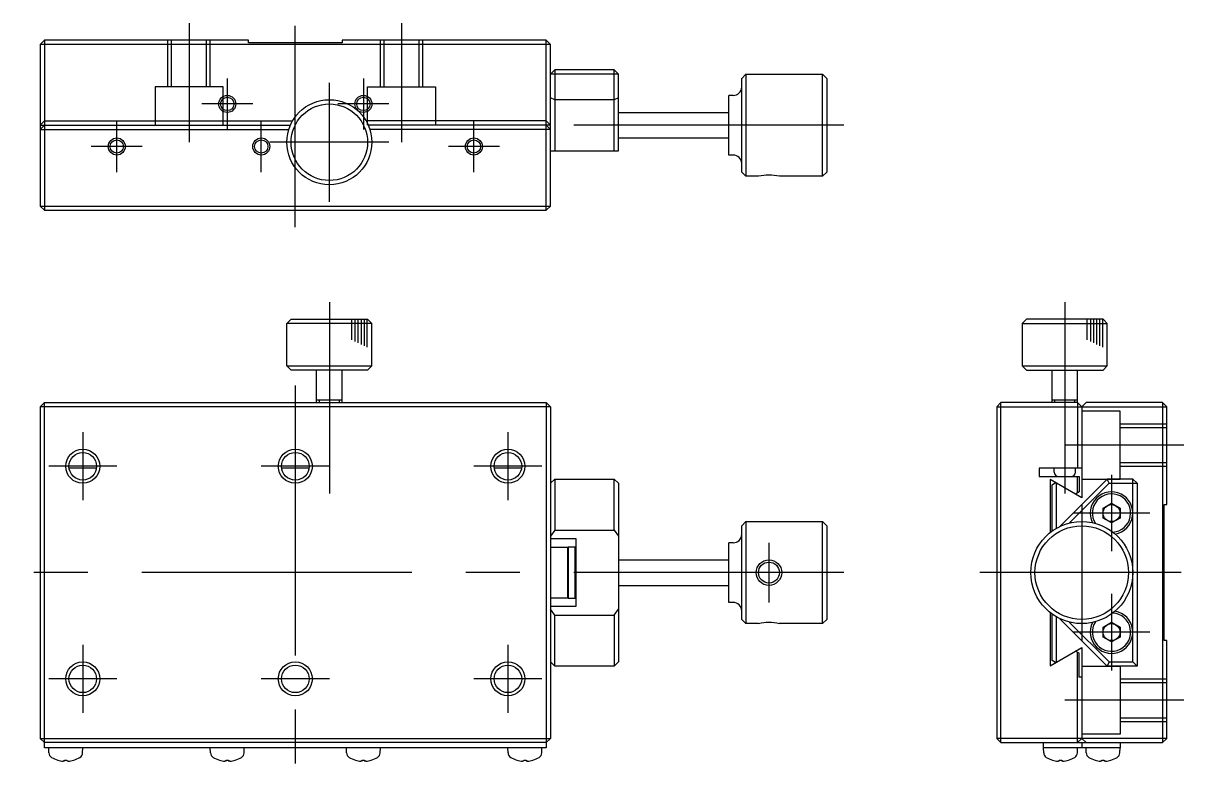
# Model space of a CAD drawing. Extents: x 1 to 214, y -1 to 198.
# Drawn here: x 77.8 to 214.2, y 110.6 to 197.8 of the extents above; entities that cross this region are included whole.
import ezdxf

# ---------------------------------------------------------------- set-up
doc = ezdxf.new("R2010")
doc.units = 0
doc.linetypes.add('CENTER', pattern=[50.8, 31.75, -6.35, 6.35, -6.35])
doc.linetypes.add('DASHED', pattern=[19.05, 12.7, -6.35])
doc.layers.get('0').update_dxf_attribs({"linetype": 'CONTINUOUS'})
doc.layers.add('CENTER', color=1, linetype='CENTER')

msp = doc.modelspace()

# ---------------------------------------------------------------- linework, layer by layer
at = {"color": 7, "linetype": 'CONTINUOUS'}
for p, q in [((80.26, 195.85), (79.76, 195.35)), ((79.76, 195.35), (79.76, 176.35)), ((139.76, 195.35), (79.76, 195.35)), ((104.26, 195.85), (80.26, 195.85)), ((80.26, 195.85), (80.26, 175.85)), ((104.26, 195.55), (104.26, 195.85)), ((115.26, 195.55), (104.26, 195.55)), ((139.26, 195.85), (115.26, 195.85)), ((115.26, 195.85), (115.26, 195.55)), ((139.76, 195.35), (139.26, 195.85)), ((139.26, 175.85), (139.26, 195.85)), ((139.76, 176.35), (139.76, 195.35)), ((140.26, 192.35), (139.76, 191.85)), ((147.76, 191.85), (139.76, 191.85)), ((147.26, 192.35), (140.26, 192.35)), ((140.26, 192.35), (140.26, 182.85)), ((147.76, 191.85), (147.26, 192.35)), ((147.26, 182.85), (147.26, 192.35)), ((147.76, 182.85), (147.76, 191.85)), ((162.26, 191.35), (162.76, 191.85)), ((162.26, 180.35), (162.26, 191.35)), ((162.76, 191.85), (171.76, 191.85)), ((162.76, 191.85), (162.76, 179.85)), ((171.76, 191.85), (172.26, 191.35)), ((171.76, 179.85), (171.76, 191.85)), ((172.26, 191.35), (172.26, 180.35)), ((140.26, 188.85), (139.76, 189.06)), ((147.26, 188.85), (140.26, 188.85)), ((147.76, 189.06), (147.26, 188.85)), ((160.76, 182.35), (160.76, 189.35)), ((161.26, 189.35), (160.76, 189.35)), ((147.76, 187.35), (160.76, 187.35)), ((79.76, 185.85), (80.26, 186.35)), ((79.76, 185.35), (80.26, 185.85)), ((79.76, 185.85), (109.17, 185.85)), ((80.26, 186.35), (109.43, 186.35)), ((139.26, 186.35), (118.09, 186.35)), ((139.76, 185.85), (118.34, 185.85)), ((139.76, 185.85), (139.26, 186.35)), ((139.76, 185.35), (139.26, 185.85)), ((79.76, 185.35), (108.99, 185.35)), ((139.76, 185.35), (118.53, 185.35)), ((147.76, 184.35), (160.76, 184.35)), ((139.76, 182.85), (147.76, 182.85)), ((161.26, 182.35), (160.76, 182.35)), ((162.76, 179.85), (162.26, 180.35)), ((172.26, 180.35), (171.76, 179.85)), ((164.23, 179.85), (162.76, 179.85)), ((171.76, 179.85), (166.69, 179.85)), ((79.76, 176.35), (80.26, 175.85)), ((79.76, 176.35), (139.76, 176.35)), ((139.26, 175.85), (139.76, 176.35)), ((80.26, 175.85), (139.26, 175.85)), ((109.26, 163.04), (108.76, 162.54)), ((118.76, 162.54), (108.76, 162.54)), ((108.76, 157.54), (108.76, 162.54)), ((109.26, 163.04), (118.26, 163.04)), ((118.26, 163.04), (118.76, 162.54)), ((118.76, 157.54), (118.76, 162.54)), ((195.75, 163.04), (195.25, 162.54)), ((195.25, 162.54), (195.25, 157.54)), ((195.25, 162.54), (205.25, 162.54)), ((204.75, 163.04), (195.75, 163.04)), ((205.25, 162.54), (204.75, 163.04)), ((205.25, 157.54), (205.25, 162.54)), ((108.76, 157.54), (118.76, 157.54)), ((109.26, 157.04), (108.76, 157.54)), ((118.26, 157.04), (109.26, 157.04)), ((112.26, 153.24), (112.26, 157.04)), ((115.26, 153.24), (115.26, 157.04)), ((118.26, 157.04), (118.76, 157.54)), ((195.25, 157.54), (195.75, 157.04)), ((195.25, 157.54), (205.25, 157.54)), ((195.75, 157.04), (204.75, 157.04)), ((198.75, 153.24), (198.75, 157.04)), ((201.75, 153.24), (201.75, 157.04)), ((204.75, 157.04), (205.25, 157.54)), ((79.76, 152.74), (80.26, 153.24)), ((80.26, 153.24), (139.26, 153.24)), ((80.26, 112.64), (80.26, 153.24)), ((112.26, 153.54), (115.26, 153.54)), ((139.26, 153.24), (139.76, 152.74)), ((139.26, 153.24), (139.26, 112.64)), ((192.75, 153.24), (192.25, 152.74)), ((201.75, 153.24), (192.75, 153.24)), ((192.75, 113.24), (192.75, 153.24)), ((198.75, 153.54), (201.75, 153.54)), ((202.25, 152.74), (201.75, 153.24)), ((201.75, 153.24), (201.75, 145.54)), ((202.75, 153.24), (202.25, 152.74)), ((211.75, 153.24), (202.75, 153.24)), ((212.25, 152.74), (211.75, 153.24)), ((211.75, 153.24), (211.75, 113.24)), ((139.76, 152.74), (79.76, 152.74)), ((79.76, 152.74), (79.76, 113.74)), ((139.76, 152.74), (139.76, 113.74)), ((192.25, 152.74), (192.25, 113.74)), ((192.25, 152.74), (212.25, 152.74)), ((202.25, 152.74), (202.25, 142.05)), ((212.25, 141.24), (212.25, 152.74)), ((86.37, 145.54), (83.15, 145.54)), ((111.37, 145.54), (108.15, 145.54)), ((136.37, 145.54), (133.15, 145.54)), ((202.25, 145.54), (197.25, 145.54)), ((197.25, 145.54), (197.25, 144.54)), ((199, 145.04), (199, 145.54)), ((201.5, 145.04), (201.5, 145.54)), ((139.76, 143.74), (140.26, 144.24)), ((139.76, 143.74), (140.26, 144.24)), ((140.26, 144.24), (147.26, 144.24)), ((140.26, 144.24), (140.26, 138.24)), ((147.26, 144.24), (147.76, 143.74)), ((147.26, 138.24), (147.26, 144.24)), ((147.76, 143.74), (147.76, 122.74)), ((197.25, 144.54), (201.95, 144.54)), ((202.25, 142.05), (198.55, 144.19)), ((198.55, 144.19), (198.55, 137.96)), ((198.75, 143.57), (199.18, 143.82)), ((198.75, 138.11), (198.75, 143.57)), ((199.25, 143.78), (199.25, 138.43)), ((205.25, 144.24), (199.66, 138.65)), ((200.77, 139.05), (205.46, 143.74)), ((201.75, 142.61), (201.75, 144.54)), ((201.95, 144.54), (201.95, 142.72)), ((205.46, 143.74), (205.25, 144.24)), ((208.25, 144.24), (205.25, 144.24)), ((205.46, 143.74), (208.75, 143.74)), ((208.25, 122.74), (208.25, 144.24)), ((208.25, 144.24), (208.75, 143.74)), ((208.75, 143.74), (208.75, 122.24)), ((201.95, 142.72), (201.52, 142.47)), ((204.75, 140.81), (205.75, 141.39)), ((204.75, 139.66), (204.75, 140.81)), ((205.75, 141.39), (206.75, 140.81)), ((206.75, 140.81), (206.75, 139.66)), ((211.95, 125.24), (211.95, 141.24)), ((211.95, 141.24), (212.25, 141.24)), ((162.26, 138.74), (162.76, 139.24)), ((162.76, 139.24), (171.76, 139.24)), ((162.76, 139.24), (162.76, 127.24)), ((171.76, 139.24), (172.26, 138.74)), ((171.76, 127.24), (171.76, 139.24)), ((205.75, 139.08), (204.75, 139.66)), ((206.75, 139.66), (205.75, 139.08)), ((140.26, 138.24), (139.76, 137.53)), ((140.26, 138.24), (147.26, 138.24)), ((147.26, 138.24), (147.76, 137.53)), ((162.26, 127.74), (162.26, 138.74)), ((172.26, 138.74), (172.26, 127.74)), ((139.76, 137.24), (142.76, 137.24)), ((142.76, 137.24), (142.76, 129.24)), ((160.76, 129.74), (160.76, 136.74)), ((161.26, 136.74), (160.76, 136.74)), ((139.76, 136.24), (141.76, 136.24)), ((141.76, 136.24), (141.76, 130.24)), ((141.86, 136.24), (141.76, 136.14)), ((142.66, 136.24), (141.86, 136.24)), ((141.86, 136.24), (141.86, 130.24)), ((142.66, 130.24), (142.66, 136.24)), ((142.66, 136.24), (142.76, 136.14)), ((147.76, 134.74), (160.76, 134.74)), ((147.76, 131.74), (160.76, 131.74)), ((141.76, 130.24), (139.76, 130.24)), ((141.76, 130.34), (141.86, 130.24)), ((141.86, 130.24), (142.66, 130.24)), ((142.66, 130.24), (142.76, 130.34)), ((161.26, 129.74), (160.76, 129.74)), ((142.76, 129.24), (139.76, 129.24)), ((140.26, 128.24), (139.76, 128.94)), ((147.26, 128.24), (147.76, 128.94)), ((198.55, 128.51), (198.55, 122.29)), ((198.75, 122.9), (198.75, 128.36)), ((140.26, 122.24), (140.26, 128.24)), ((140.26, 128.24), (147.26, 128.24)), ((147.26, 128.24), (147.26, 122.24)), ((162.76, 127.24), (162.26, 127.74)), ((164.23, 127.24), (162.76, 127.24)), ((171.76, 127.24), (166.69, 127.24)), ((172.26, 127.74), (171.76, 127.24)), ((199.25, 128.04), (199.25, 122.69)), ((205.25, 122.24), (199.66, 127.82)), ((200.77, 127.42), (205.46, 122.74)), ((204.75, 126.81), (205.75, 127.39)), ((205.75, 127.39), (206.75, 126.81)), ((204.75, 125.66), (204.75, 126.81)), ((205.75, 125.08), (204.75, 125.66)), ((206.75, 125.66), (205.75, 125.08)), ((206.75, 126.81), (206.75, 125.66)), ((198.55, 122.29), (202.25, 124.42)), ((202.25, 124.42), (202.25, 113.74)), ((212.25, 125.24), (211.95, 125.24)), ((212.25, 113.74), (212.25, 125.24)), ((199.18, 122.65), (198.75, 122.9)), ((201.95, 123.75), (201.52, 124)), ((201.75, 113.24), (201.75, 123.86)), ((201.95, 120.94), (201.95, 123.75)), ((140.26, 122.24), (139.76, 122.74)), ((140.26, 122.24), (139.76, 122.74)), ((147.26, 122.24), (140.26, 122.24)), ((147.76, 122.74), (147.26, 122.24)), ((205.46, 122.74), (205.25, 122.24)), ((208.75, 122.24), (205.25, 122.24)), ((205.46, 122.74), (208.25, 122.74)), ((208.25, 122.74), (208.75, 122.24)), ((202.25, 120.94), (201.95, 120.94)), ((79.76, 113.74), (80.26, 113.24)), ((79.76, 113.74), (139.76, 113.74)), ((139.76, 113.74), (139.26, 113.24)), ((192.25, 113.74), (192.75, 113.24)), ((212.25, 113.74), (192.25, 113.74)), ((202.25, 113.74), (201.75, 113.24)), ((202.25, 113.74), (202.75, 113.24)), ((211.75, 113.24), (212.25, 113.74)), ((139.26, 113.24), (80.26, 113.24)), ((139.26, 112.64), (80.26, 112.64)), ((80.78, 112.03), (80.76, 112.64)), ((84.74, 112.03), (84.76, 112.64)), ((99.78, 112.03), (99.76, 112.64)), ((103.74, 112.03), (103.76, 112.64)), ((115.78, 112.03), (115.76, 112.64)), ((119.74, 112.03), (119.76, 112.64)), ((134.78, 112.03), (134.76, 112.64)), ((138.74, 112.03), (138.76, 112.64)), ((192.75, 113.24), (211.75, 113.24)), ((197.75, 112.64), (197.75, 113.24)), ((197.77, 112.03), (197.75, 112.64)), ((206.75, 112.64), (197.75, 112.64)), ((201.73, 112.03), (201.75, 112.64)), ((202.25, 113.24), (202.25, 112.64)), ((202.77, 112.03), (202.75, 112.64)), ((206.73, 112.03), (206.75, 112.64)), ((206.75, 113.24), (206.75, 112.64)), ((81.84, 111.17), (81.84, 111.17)), ((82.49, 111.05), (82.47, 111.05)), ((82.52, 111.05), (82.49, 111.05)), ((82.53, 111.05), (82.52, 111.05)), ((82.54, 111.05), (82.53, 111.05)), ((82.55, 111.05), (82.54, 111.05)), ((82.56, 111.05), (82.55, 111.05)), ((82.57, 111.05), (82.56, 111.05)), ((82.56, 111.05), (82.56, 111.05)), ((82.58, 111.05), (82.57, 111.05)), ((82.59, 111.05), (82.58, 111.05)), ((82.58, 111.05), (82.58, 111.05)), ((82.59, 111.05), (82.59, 111.05)), ((82.59, 111.05), (82.59, 111.05)), ((82.59, 111.05), (82.59, 111.05)), ((82.62, 111.17), (82.9, 111.17)), ((82.93, 111.05), (82.92, 111.05)), ((82.92, 111.05), (82.92, 111.05)), ((82.92, 111.05), (82.92, 111.05)), ((82.94, 111.05), (82.93, 111.05)), ((82.93, 111.05), (82.93, 111.05)), ((82.95, 111.05), (82.94, 111.05)), ((82.94, 111.05), (82.94, 111.05)), ((82.96, 111.05), (82.95, 111.05)), ((82.97, 111.05), (82.96, 111.05)), ((82.98, 111.05), (82.97, 111.05)), ((82.99, 111.05), (82.98, 111.05)), ((83, 111.05), (82.99, 111.05)), ((83.05, 111.05), (83, 111.05)), ((83.67, 111.17), (83.68, 111.17)), ((100.84, 111.17), (100.84, 111.17)), ((101.49, 111.05), (101.47, 111.05)), ((101.52, 111.05), (101.49, 111.05)), ((101.53, 111.05), (101.52, 111.05)), ((101.54, 111.05), (101.53, 111.05)), ((101.55, 111.05), (101.54, 111.05)), ((101.56, 111.05), (101.55, 111.05)), ((101.57, 111.05), (101.56, 111.05)), ((101.56, 111.05), (101.56, 111.05)), ((101.58, 111.05), (101.57, 111.05)), ((101.59, 111.05), (101.58, 111.05)), ((101.58, 111.05), (101.58, 111.05)), ((101.59, 111.05), (101.59, 111.05)), ((101.59, 111.05), (101.59, 111.05)), ((101.59, 111.05), (101.59, 111.05)), ((101.62, 111.17), (101.9, 111.17)), ((101.93, 111.05), (101.92, 111.05)), ((101.92, 111.05), (101.92, 111.05)), ((101.92, 111.05), (101.92, 111.05)), ((101.94, 111.05), (101.93, 111.05)), ((101.93, 111.05), (101.93, 111.05)), ((101.95, 111.05), (101.94, 111.05)), ((101.94, 111.05), (101.94, 111.05)), ((101.96, 111.05), (101.95, 111.05)), ((101.97, 111.05), (101.96, 111.05)), ((101.98, 111.05), (101.97, 111.05)), ((101.99, 111.05), (101.98, 111.05)), ((102, 111.05), (101.99, 111.05)), ((102.05, 111.05), (102, 111.05)), ((102.67, 111.17), (102.68, 111.17)), ((116.84, 111.17), (116.84, 111.17)), ((117.49, 111.05), (117.47, 111.05)), ((117.52, 111.05), (117.49, 111.05)), ((117.53, 111.05), (117.52, 111.05)), ((117.54, 111.05), (117.53, 111.05)), ((117.55, 111.05), (117.54, 111.05)), ((117.56, 111.05), (117.55, 111.05)), ((117.57, 111.05), (117.56, 111.05)), ((117.56, 111.05), (117.56, 111.05)), ((117.58, 111.05), (117.57, 111.05)), ((117.59, 111.05), (117.58, 111.05)), ((117.58, 111.05), (117.58, 111.05)), ((117.59, 111.05), (117.59, 111.05)), ((117.59, 111.05), (117.59, 111.05)), ((117.59, 111.05), (117.59, 111.05)), ((117.62, 111.17), (117.9, 111.17)), ((117.93, 111.05), (117.92, 111.05)), ((117.92, 111.05), (117.92, 111.05)), ((117.92, 111.05), (117.92, 111.05)), ((117.94, 111.05), (117.93, 111.05)), ((117.93, 111.05), (117.93, 111.05)), ((117.95, 111.05), (117.94, 111.05)), ((117.94, 111.05), (117.94, 111.05)), ((117.96, 111.05), (117.95, 111.05)), ((117.97, 111.05), (117.96, 111.05)), ((117.98, 111.05), (117.97, 111.05)), ((117.99, 111.05), (117.98, 111.05)), ((118, 111.05), (117.99, 111.05)), ((118.05, 111.05), (118, 111.05)), ((118.67, 111.17), (118.68, 111.17)), ((135.84, 111.17), (135.84, 111.17)), ((136.49, 111.05), (136.47, 111.05)), ((136.52, 111.05), (136.49, 111.05)), ((136.53, 111.05), (136.52, 111.05)), ((136.54, 111.05), (136.53, 111.05)), ((136.55, 111.05), (136.54, 111.05)), ((136.56, 111.05), (136.55, 111.05)), ((136.57, 111.05), (136.56, 111.05)), ((136.56, 111.05), (136.56, 111.05)), ((136.58, 111.05), (136.57, 111.05)), ((136.59, 111.05), (136.58, 111.05)), ((136.58, 111.05), (136.58, 111.05)), ((136.59, 111.05), (136.59, 111.05)), ((136.59, 111.05), (136.59, 111.05)), ((136.59, 111.05), (136.59, 111.05)), ((136.62, 111.17), (136.9, 111.17)), ((136.93, 111.05), (136.92, 111.05)), ((136.92, 111.05), (136.92, 111.05)), ((136.92, 111.05), (136.92, 111.05)), ((136.94, 111.05), (136.93, 111.05)), ((136.93, 111.05), (136.93, 111.05)), ((136.95, 111.05), (136.94, 111.05)), ((136.94, 111.05), (136.94, 111.05)), ((136.96, 111.05), (136.95, 111.05)), ((136.97, 111.05), (136.96, 111.05)), ((136.98, 111.05), (136.97, 111.05)), ((136.99, 111.05), (136.98, 111.05)), ((137, 111.05), (136.99, 111.05)), ((137.05, 111.05), (137, 111.05)), ((137.67, 111.17), (137.68, 111.17)), ((198.83, 111.17), (198.83, 111.17)), ((199.48, 111.05), (199.46, 111.05)), ((199.51, 111.05), (199.48, 111.05)), ((199.52, 111.05), (199.51, 111.05)), ((199.53, 111.05), (199.52, 111.05)), ((199.54, 111.05), (199.53, 111.05)), ((199.55, 111.05), (199.54, 111.05)), ((199.56, 111.05), (199.55, 111.05)), ((199.57, 111.05), (199.56, 111.05)), ((199.56, 111.05), (199.56, 111.05)), ((199.58, 111.05), (199.57, 111.05)), ((199.59, 111.05), (199.58, 111.05)), ((199.58, 111.05), (199.58, 111.05)), ((199.58, 111.05), (199.58, 111.05)), ((199.59, 111.05), (199.59, 111.05)), ((199.61, 111.17), (199.89, 111.17)), ((199.92, 111.05), (199.91, 111.05)), ((199.91, 111.05), (199.91, 111.05)), ((199.91, 111.05), (199.91, 111.05)), ((199.93, 111.05), (199.92, 111.05)), ((199.92, 111.05), (199.92, 111.05)), ((199.94, 111.05), (199.93, 111.05)), ((199.93, 111.05), (199.93, 111.05)), ((199.95, 111.05), (199.94, 111.05)), ((199.96, 111.05), (199.95, 111.05)), ((199.97, 111.05), (199.96, 111.05)), ((199.98, 111.05), (199.97, 111.05)), ((199.99, 111.05), (199.98, 111.05)), ((200.04, 111.05), (199.99, 111.05)), ((200.67, 111.17), (200.67, 111.17)), ((203.83, 111.17), (203.83, 111.17)), ((204.48, 111.05), (204.46, 111.05)), ((204.51, 111.05), (204.48, 111.05)), ((204.52, 111.05), (204.51, 111.05)), ((204.53, 111.05), (204.52, 111.05)), ((204.54, 111.05), (204.53, 111.05)), ((204.55, 111.05), (204.54, 111.05)), ((204.56, 111.05), (204.55, 111.05)), ((204.57, 111.05), (204.56, 111.05)), ((204.56, 111.05), (204.56, 111.05)), ((204.58, 111.05), (204.57, 111.05)), ((204.59, 111.05), (204.58, 111.05)), ((204.58, 111.05), (204.58, 111.05)), ((204.58, 111.05), (204.58, 111.05)), ((204.59, 111.05), (204.59, 111.05)), ((204.61, 111.17), (204.89, 111.17)), ((204.92, 111.05), (204.91, 111.05)), ((204.91, 111.05), (204.91, 111.05)), ((204.91, 111.05), (204.91, 111.05)), ((204.93, 111.05), (204.92, 111.05)), ((204.92, 111.05), (204.92, 111.05)), ((204.94, 111.05), (204.93, 111.05)), ((204.93, 111.05), (204.93, 111.05)), ((204.95, 111.05), (204.94, 111.05)), ((204.96, 111.05), (204.95, 111.05)), ((204.97, 111.05), (204.96, 111.05)), ((204.98, 111.05), (204.97, 111.05)), ((204.99, 111.05), (204.98, 111.05)), ((205.04, 111.05), (204.99, 111.05)), ((205.67, 111.17), (205.67, 111.17))]:
    msp.add_line(p, q, dxfattribs=at)
at = {"color": 3, "linetype": 'DASHED'}
for p, q in [((94.76, 190.35), (94.76, 195.85)), ((95.19, 190.35), (95.19, 195.85)), ((99.32, 190.35), (99.32, 195.85)), ((99.76, 190.35), (99.76, 195.85)), ((119.76, 190.35), (119.76, 195.85)), ((120.19, 190.35), (120.19, 195.85)), ((124.32, 190.35), (124.32, 195.85)), ((124.76, 190.35), (124.76, 195.85)), ((101.26, 190.35), (93.26, 190.35)), ((93.26, 190.35), (93.26, 185.85)), ((101.26, 185.85), (101.26, 190.35)), ((118.26, 185.85), (118.26, 190.35)), ((118.26, 190.35), (126.26, 190.35)), ((126.26, 190.35), (126.26, 185.85)), ((206.75, 152.24), (202.25, 152.24)), ((206.75, 144.24), (206.75, 152.24)), ((206.75, 150.74), (212.25, 150.74)), ((206.75, 150.3), (212.25, 150.3)), ((206.75, 146.17), (212.25, 146.17)), ((206.75, 145.74), (212.25, 145.74)), ((202.25, 144.24), (206.75, 144.24)), ((202.25, 122.24), (206.75, 122.24)), ((206.75, 122.24), (206.75, 114.24)), ((206.75, 120.74), (212.25, 120.74)), ((206.75, 120.3), (212.25, 120.3)), ((206.75, 116.17), (212.25, 116.17)), ((206.75, 115.74), (212.25, 115.74)), ((206.75, 114.24), (202.25, 114.24))]:
    msp.add_line(p, q, dxfattribs=at)
at = {"color": 3, "linetype": 'CONTINUOUS'}
for p, q in [((116.37, 163.03), (116.37, 160.63)), ((116.77, 163.03), (116.77, 160.43)), ((117.13, 163.03), (117.13, 160.26)), ((117.49, 163.03), (117.49, 160.08)), ((117.85, 163.03), (117.85, 159.91)), ((118.18, 163.03), (118.18, 159.75)), ((202.86, 163.03), (202.86, 160.63)), ((203.27, 163.03), (203.27, 160.43)), ((203.62, 163.03), (203.62, 160.26)), ((203.98, 163.03), (203.98, 160.08)), ((204.34, 163.03), (204.34, 159.91)), ((204.68, 163.03), (204.68, 159.75)), ((112.56, 153.54), (112.56, 153.24)), ((114.96, 153.24), (114.96, 153.54)), ((199.05, 153.54), (199.05, 153.24)), ((201.45, 153.24), (201.45, 153.54))]:
    msp.add_line(p, q, dxfattribs=at)
for centre, radius in [((101.76, 188.35), 1), ((117.76, 188.35), 1), ((88.76, 183.35), 1), ((105.76, 183.35), 1), ((130.76, 183.35), 1), ((84.76, 145.74), 2), ((109.76, 145.74), 2), ((134.76, 145.74), 2), ((165.46, 133.24), 1.5), ((84.76, 120.74), 2), ((109.76, 120.74), 2), ((134.76, 120.74), 2)]:
    msp.add_circle(centre, radius, dxfattribs=at)
at = {"color": 7, "linetype": 'CONTINUOUS'}
for centre, radius in [((101.76, 188.35), 0.783), ((113.76, 183.85), 5), ((117.76, 188.35), 0.783), ((113.76, 183.85), 4.5), ((88.76, 183.35), 0.783), ((105.76, 183.35), 0.783), ((130.76, 183.35), 0.783), ((84.76, 145.74), 1.62), ((109.76, 145.74), 1.62), ((134.76, 145.74), 1.62), ((205.75, 140.24), 1), ((202.25, 133.24), 6), ((202.25, 133.24), 5.5), ((165.46, 133.24), 1.23), ((205.75, 126.24), 1), ((84.76, 120.74), 1.62), ((109.76, 120.74), 1.62), ((134.76, 120.74), 1.62)]:
    msp.add_circle(centre, radius, dxfattribs=at)
for centre, radius, start, end in [((161.26, 190.35), 1, 270, 0), ((161.26, 181.35), 1, 0, 90), ((165.46, 173.98), 6, 78.1754, 101.8246), ((199.5, 145.04), 0.5, 180, 270), ((201, 145.04), 0.5, 270, 0), ((205.75, 140.24), 2.5, 279.8262, 207.0437), ((205.75, 140.24), 2.25, 274.0387, 212.8312), ((161.26, 137.74), 1, 270, 0), ((161.26, 128.74), 1, 0, 90), ((205.75, 126.24), 2.5, 152.9563, 80.1738), ((205.75, 126.24), 2.25, 147.1688, 85.9613), ((165.46, 121.36), 6, 78.1754, 101.8246), ((81.42, 112.05), 0.64, 182, 238.4554), ((84.1, 112.05), 0.64, 301.5446, 358), ((100.42, 112.05), 0.64, 182, 238.4554), ((103.1, 112.05), 0.64, 301.5446, 358), ((116.42, 112.05), 0.64, 182, 238.4554), ((119.1, 112.05), 0.64, 301.5446, 358), ((135.42, 112.05), 0.64, 182, 238.4554), ((138.1, 112.05), 0.64, 301.5446, 358), ((198.41, 112.05), 0.64, 182, 238.4554), ((201.09, 112.05), 0.64, 301.5446, 358), ((203.41, 112.05), 0.64, 182, 238.4554), ((206.09, 112.05), 0.64, 301.5446, 358), ((82.76, 114.24), 3.2, 238.4554, 252.9888), ((81.84, 111.23), 0.06, 252.9888, 270), ((82.75, 114.24), 3.2, 253.2797, 264.8964), ((81.5, 111.33), 1.13, 345.4904, 351.8694), ((84.01, 111.33), 1.12, 188.1306, 194.5096), ((82.76, 114.24), 3.2, 275.1036, 286.7203), ((83.68, 111.23), 0.06, 270, 287.0112), ((82.76, 114.24), 3.2, 287.0112, 301.5446), ((101.76, 114.24), 3.2, 238.4554, 252.9888), ((100.84, 111.23), 0.06, 252.9888, 270), ((101.75, 114.24), 3.2, 253.2797, 264.8964), ((100.5, 111.33), 1.13, 345.4904, 351.8694), ((103.01, 111.33), 1.12, 188.1306, 194.5096), ((101.76, 114.24), 3.2, 275.1036, 286.7203), ((102.68, 111.23), 0.06, 270, 287.0112), ((101.76, 114.24), 3.2, 287.0112, 301.5446), ((117.76, 114.24), 3.2, 238.4554, 252.9888), ((116.84, 111.23), 0.06, 252.9888, 270), ((117.75, 114.24), 3.2, 253.2797, 264.8964), ((116.5, 111.33), 1.13, 345.4904, 351.8694), ((119.01, 111.33), 1.12, 188.1306, 194.5096), ((117.76, 114.24), 3.2, 275.1036, 286.7203), ((118.68, 111.23), 0.06, 270, 287.0112), ((117.76, 114.24), 3.2, 287.0112, 301.5446), ((136.76, 114.24), 3.2, 238.4554, 252.9888), ((135.84, 111.23), 0.06, 252.9888, 270), ((136.75, 114.24), 3.2, 253.2797, 264.8964), ((135.5, 111.33), 1.13, 345.4904, 351.8694), ((138.01, 111.33), 1.12, 188.1306, 194.5096), ((136.76, 114.24), 3.2, 275.1036, 286.7203), ((137.68, 111.23), 0.06, 270, 287.0112), ((136.76, 114.24), 3.2, 287.0112, 301.5446), ((199.75, 114.24), 3.2, 238.4554, 252.9888), ((198.83, 111.23), 0.06, 252.9888, 270), ((199.74, 114.25), 3.2, 253.2797, 264.8964), ((198.5, 111.34), 1.13, 345.4904, 351.8694), ((201, 111.34), 1.12, 188.1306, 194.5096), ((199.75, 114.25), 3.2, 275.1036, 286.7203), ((200.67, 111.23), 0.06, 270, 287.0112), ((199.75, 114.24), 3.2, 287.0112, 301.5446), ((204.75, 114.24), 3.2, 238.4554, 252.9888), ((203.83, 111.23), 0.06, 252.9888, 270), ((204.74, 114.25), 3.2, 253.2797, 264.8964), ((203.5, 111.34), 1.13, 345.4904, 351.8694), ((206, 111.34), 1.12, 188.1306, 194.5096), ((204.75, 114.25), 3.2, 275.1036, 286.7203), ((205.67, 111.23), 0.06, 270, 287.0112), ((204.75, 114.24), 3.2, 287.0112, 301.5446)]:
    msp.add_arc(centre, radius, start, end, dxfattribs=at)
at = {"layer": 'CENTER', "color": 1, "linetype": 'CENTER'}
for p, q in [((97.26, 197.85), (97.26, 183.85)), ((109.76, 173.85), (109.76, 197.55)), ((122.26, 197.85), (122.26, 183.85)), ((101.76, 191.35), (101.76, 185.35)), ((117.76, 191.35), (117.76, 185.35)), ((113.76, 176.85), (113.76, 190.85)), ((104.76, 188.35), (98.76, 188.35)), ((120.76, 188.35), (114.76, 188.35)), ((88.76, 180.35), (88.76, 186.35)), ((105.76, 180.35), (105.76, 186.35)), ((130.76, 180.35), (130.76, 186.35)), ((174.26, 185.85), (137.76, 185.85)), ((91.76, 183.35), (85.76, 183.35)), ((120.76, 183.85), (106.76, 183.85)), ((133.76, 183.35), (127.76, 183.35)), ((113.76, 165.04), (113.76, 142.54)), ((200.25, 165.04), (200.25, 142.54)), ((109.76, 155.24), (109.76, 110.64)), ((84.76, 149.74), (84.76, 141.74)), ((134.76, 149.74), (134.76, 141.74)), ((214.25, 148.24), (200.25, 148.24)), ((88.76, 145.74), (80.76, 145.74)), ((113.76, 145.74), (105.76, 145.74)), ((138.76, 145.74), (130.76, 145.74)), ((205.75, 144.74), (205.75, 135.74)), ((202.25, 141.24), (202.25, 125.24)), ((210.25, 140.24), (201.25, 140.24)), ((165.46, 136.74), (165.46, 129.74)), ((174.26, 133.24), (77.76, 133.24)), ((213.95, 133.24), (190.25, 133.24)), ((205.75, 130.74), (205.75, 121.74)), ((210.25, 126.24), (201.25, 126.24)), ((84.76, 124.74), (84.76, 116.74)), ((134.76, 124.74), (134.76, 116.74)), ((88.76, 120.74), (80.76, 120.74)), ((113.76, 120.74), (105.76, 120.74)), ((138.76, 120.74), (130.76, 120.74)), ((214.25, 118.24), (200.25, 118.24))]:
    msp.add_line(p, q, dxfattribs=at)

doc.saveas('drawing.dxf')
